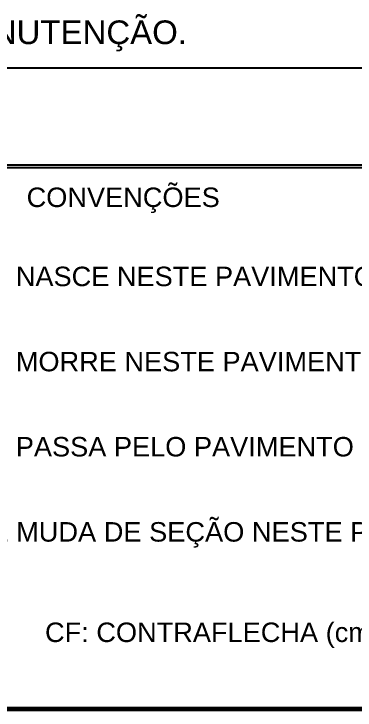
# Model space of a CAD drawing. Extents: x 0 to 119, y 0 to 84.
# Drawn here: x 112.97 to 115.86, y 53.96 to 59.86 of the extents above; entities that cross this region are included whole.
import ezdxf

# ---------------------------------------------------------------- set-up
doc = ezdxf.new("R2010")
doc.units = 0
doc.header["$MEASUREMENT"] = 0
doc.layers.add('3', color=7, linetype='CONTINUOUS')
doc.layers.add('40', color=7, linetype='CONTINUOUS')
doc.styles.add('TQS_ARIAL', font='arial.ttf')

msp = doc.modelspace()

# ---------------------------------------------------------------- linework, layer by layer
at = {"layer": '3', "color": 7, "linetype": 'Continuous'}
for p, q in [((100.4, 59.4), (117.9, 59.4)), ((100.41808, 59.4), (117.874596, 59.4)), ((117.9, 58.574661), (100.4, 58.574661)), ((117.9, 58.554074), (100.4206, 58.554074)), ((109.853855, 53.985516), (117.872089, 53.985516)), ((109.853855, 53.964929), (117.872089, 53.964929)), ((109.853855, 53.964929), (117.86844, 53.964929)), ((109.857517, 53.981173), (117.875751, 53.981173)), ((109.861166, 53.981173), (117.8794, 53.981173))]:
    msp.add_line(p, q, dxfattribs=at)
at = {"layer": '40', "linetype": 'Continuous'}
for p, q in [((100.4, 59.4), (117.9, 59.4)), ((100.41808, 59.4), (117.874596, 59.4))]:
    msp.add_line(p, q, dxfattribs=at)

# ---------------------------------------------------------------- texts
at = {"layer": '40', "linetype": 'Continuous', "style": 'TQS_ARIAL'}
for s, height, p in [('PARA TANTO DEVE-SE OBSERVAR OS REQUISITOS REFERENTES À EXECUÇÃO E MANUTENÇÃO.', 0.2, (101.164559, 59.600505)), ('CONVENÇÕES', 0.164695, (113.078397, 58.221692)), ('PILAR QUE NASCE NESTE PAVIMENTO', 0.164695, (111.695328, 57.55215)), ('PILAR QUE MORRE NESTE PAVIMENTO', 0.164695, (111.695328, 56.831609)), ('PILAR QUE PASSA PELO PAVIMENTO', 0.164695, (111.695328, 56.111068)), ('PILAR QUE MUDA DE SEÇÃO NESTE PAVIMENTO', 0.165, (111.695328, 55.390527)), ('CF: CONTRAFLECHA (cm)', 0.164695, (113.234197, 54.540763))]:
    msp.add_text(s, height=height, dxfattribs=at).set_placement(p)

doc.saveas('drawing.dxf')
